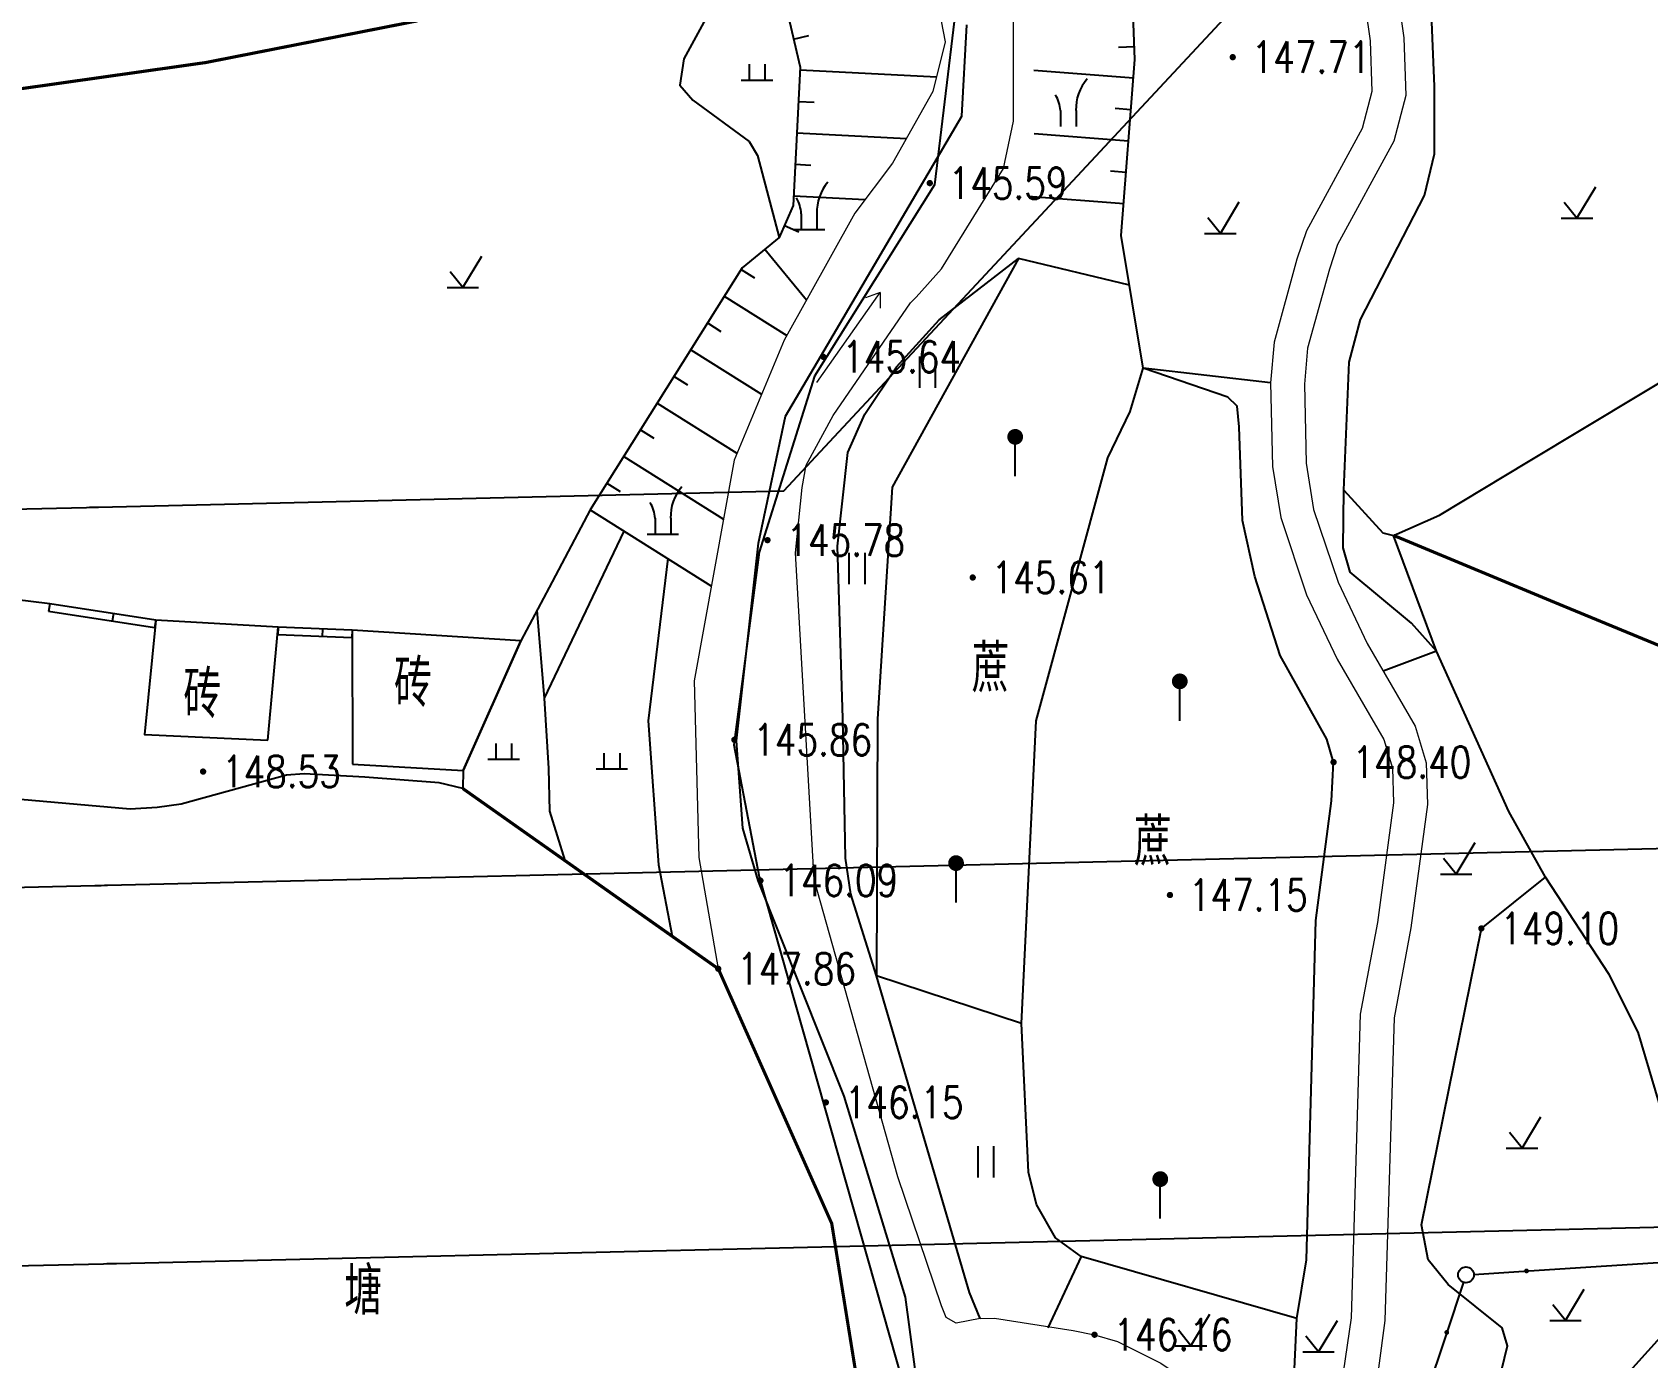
# Model space of a CAD drawing. Extents: x 529262 to 576451, y 2694391 to 2717535.
# Drawn here: x 567214 to 567265.2, y 2709079.2 to 2709121.3 of the extents above; entities that cross this region are included whole.
import ezdxf
from ezdxf.enums import TextEntityAlignment as Align
from ezdxf.xclip import XClip

# ---------------------------------------------------------------- set-up
doc = ezdxf.new("R2010")
doc.units = 0
doc.header["$XCLIPFRAME"] = 0
for name, color, linetype in [('DMTZ', 8, 'Continuous'), ('GCD', 8, 'Continuous'), ('GXYZ', 8, 'Continuous'), ('JMD', 8, 'Continuous'), ('PP-COM', 7, 'Continuous'), ('RD-中线', 40, 'Continuous'), ('RD-红线', 7, 'Continuous'), ('ZBTZ', 8, 'Continuous'), ('ZJ', 7, 'Continuous'), ('污水管径标注_W10-', 202, 'Continuous')]:
    doc.layers.add(name, color=color, linetype=linetype)
doc.layers.add('SXSS', color=5, linetype='Continuous', lineweight=0)
doc.styles.add('HZ', font='rs.shx', dxfattribs={"width": 0.8, "bigfont": 'hztxt.shx'})
doc.linetypes.add('10421', pattern='A,2,[150,AAA.SHX,S=0.5,R=0,X=0,Y=0.5],1e-11', length=2)
doc.linetypes.add('10422', pattern='A,0.75,[150,AAA.SHX,S=0.5,R=0,X=0,Y=0.5],1.5,[177,AAA.SHX,S=1,R=0,X=0,Y=0.4],0.75', length=3)
doc.linetypes.add('1161', pattern='A,0,[149,AAA.SHX,S=0.15,R=0,X=0,Y=0],-1.6', length=1.6)
doc.linetypes.add('445', pattern='A,8,-0.5,[147,AAA.SHX,S=1,R=0,X=0,Y=0],-1.5', length=10)
doc.linetypes.add('8462', pattern='A,2,[157,AAA.SHX,S=1,R=0,X=0,Y=0.5],1e-09', length=2)

# ---------------------------------------------------------------- blocks, each defined once
blk = doc.blocks.new('A$C19FD0107')
at = {"layer": 'RD-中线', "color": 8, "linetype": 'Continuous', "flags": 128}
for points in [[(-3924.204, 14701.033), (-3893.099, 14701.145, 0.004683), (-3889.353, 14701.193), (-3782.028, 14703.589, 0.000332), (-3781.629, 14703.598), (-3619.447, 14707.431, -0.006741), (-3614.055, 14707.485), (-3485.741, 14707.057, -0.035566), (-3464.488, 14705.472), (-3325.95, 14685.165, -0.015566), (-3307.565, 14681.883, 0.009233), (-3276.978, 14676.022), (-3080.162, 14637.603)], [(-4490.734, 14139.438, 0), (-4490.29, 14139.417)], [(-3818.251, 14086.168, 0), (-3817.74, 14086.169)]]:
    blk.add_lwpolyline(points, format="xyb", dxfattribs=at)
at = {"layer": 'RD-红线', "color": 8}
blk.add_lwpolyline([(-3760.163, 14716.109), (-3740.657, 14737.033, 0.420928)], format="xyb", dxfattribs=at)
at = {"layer": 'RD-红线', "color": 8, "linetype": 'Continuous', "flags": 128}
for points in [[(-3886.495, 14713.26), (-3782.296, 14715.586, 0.000332), (-3781.913, 14715.595), (-3760.163, 14716.109)], [(-3873.088, 14689.553), (-3781.76, 14691.592, 0.000332), (-3781.346, 14691.602), (-3616.629, 14695.494), (-3599.992, 14695.438)]]:
    blk.add_lwpolyline(points, format="xyb", dxfattribs=at)
blk = doc.blocks.new('gc121')
at = {"color": 8}
for p, q in [((-0.5, -1), (-0.5, 1)), ((0.5, -1), (0.5, 1))]:
    blk.add_line(p, q, dxfattribs=at)
blk = doc.blocks.new('gc013c')
at = {"linetype": 'Continuous'}
blk.add_line((0.5, 0), (4, 0), dxfattribs=at)
at = {"linetype": 'Continuous', "const_width": 0.15, "flags": 128}
blk.add_lwpolyline([(3.775, 0, 1), (3.925, 0, 1)], format="xyb", close=True, dxfattribs=at)
blk = doc.blocks.new('gc170')
at = {"color": 8, "linetype": 'Continuous'}
blk.add_circle((0, 0), 0.5, dxfattribs=at)
blk = doc.blocks.new('gc119')
at = {"color": 8}
for p, q in [((-1, 0), (1, 0)), ((-0.5, 1), (-0.5, 0)), ((0.5, 1), (0.5, 0))]:
    blk.add_line(p, q, dxfattribs=at)
blk = doc.blocks.new('gc210')
at = {"color": 8}
for p, q in [((-1, 0), (1, 0)), ((-0.5, 1), (-0.5, 0)), ((0.5, 1), (0.5, 0))]:
    blk.add_line(p, q, dxfattribs=at)
for centre, radius, start, end in [((3.4, 1.11), 2.91, 139.3312, 182.0887), ((-2.94, 0.81), 2.45, 4.3743, 29.0242)]:
    blk.add_arc(centre, radius, start, end, dxfattribs=at)
blk = doc.blocks.new('gc165')
at = {"color": 8}
blk.add_line((0, 0), (0, 2), dxfattribs=at)
at = {"color": 8, "const_width": 0.5}
blk.add_lwpolyline([(-0.25, 2.5, 1), (0.25, 2.5, 1)], format="xyb", close=True, dxfattribs=at)
blk = doc.blocks.new('gc086')
at = {"color": 8}
for p, q in [((0, 0), (7, 0)), ((7, 0), (6.18, 0.57)), ((7, 0), (6.18, -0.57))]:
    blk.add_line(p, q, dxfattribs=at)
blk = doc.blocks.new('gc246')
at = {"color": 8}
for p, q in [((-0.5, 1), (-0.5, 0)), ((0.5, 1), (0.5, 0))]:
    blk.add_line(p, q, dxfattribs=at)
for centre, radius, start, end in [((3.4, 1.11), 2.91, 139.3312, 182.0887), ((-2.94, 0.81), 2.45, 4.3743, 29.0242)]:
    blk.add_arc(centre, radius, start, end, dxfattribs=at)
blk = doc.blocks.new('gc123')
at = {"color": 8}
for p, q in [((0, 0), (1.2, 2)), ((-1, 0), (1, 0)), ((0, 0), (-0.8, 1))]:
    blk.add_line(p, q, dxfattribs=at)
blk = doc.blocks.new('GC200')
at = {"linetype": 'Continuous', "const_width": 0.2, "flags": 128}
blk.add_lwpolyline([(-0.1, 0, 1), (0.1, 0, 1)], format="xyb", close=True, dxfattribs=at)

msp = doc.modelspace()

# ---------------------------------------------------------------- linework, layer by layer
at = {"color": 8, "linetype": 'Continuous', "flags": 128}
msp.add_lwpolyline([(567225.525, 2709192.763), (567243.596, 2709124.599), (567242.612, 2709116.417), (567238.804, 2709110.346), (567237.048, 2709104.767), (567236.235, 2709098.653), (567237.048, 2709094.463), (567242.57, 2709075.026), (567243.469, 2709054.455), (567245.168, 2709048.136), (567246.302, 2709044.472), (567248.453, 2709042.586), (567255.247, 2709037.98), (567256.794, 2709033.04)], dxfattribs=at)
at = {"layer": 'DMTZ', "linetype": 'Continuous'}
for p, q in [((567238.137, 2709121.043, 148.204), (567238.623, 2709121.157, 148.204)), ((567248.95, 2709120.799, 147.858), (567248.451, 2709120.78, 147.858)), ((567248.95, 2709120.799, 147.858), (567248.451, 2709120.78, 147.858)), ((567238.29, 2709119.069, 148.204), (567238.79, 2709119.043, 148.204)), ((567248.843, 2709118.804, 147.858), (567248.344, 2709118.843, 147.858)), ((567248.843, 2709118.804, 147.858), (567248.344, 2709118.843, 147.858)), ((567238.189, 2709117.071, 148.204), (567238.688, 2709117.046, 148.204)), ((567248.689, 2709116.81, 147.858), (567248.19, 2709116.849, 147.858)), ((567248.689, 2709116.81, 147.858), (567248.19, 2709116.849, 147.858)), ((567237.845, 2709115.131, 148.204), (567238.303, 2709114.93, 148.204)), ((567236.47, 2709113.731, 148.204), (567236.894, 2709113.465, 148.204)), ((567235.406, 2709112.038, 148.204), (567235.829, 2709111.772, 148.204)), ((567234.341, 2709110.345, 148.204), (567234.765, 2709110.079, 148.204)), ((567233.277, 2709108.652, 148.204), (567233.7, 2709108.386, 148.204)), ((567232.212, 2709106.959, 148.204), (567232.635, 2709106.692, 148.204))]:
    msp.add_line(p, q, dxfattribs=at)
at = {"layer": 'DMTZ'}
for p, q in [((567238.341, 2709120.067, 148.204), (567242.675, 2709119.848, 148.204)), ((567248.92, 2709119.801, 147.858), (567245.759, 2709120.045, 147.858)), ((567248.92, 2709119.801, 147.858), (567245.759, 2709120.045, 147.858)), ((567238.24, 2709118.07, 148.204), (567241.719, 2709117.894, 148.204)), ((567248.766, 2709117.807, 147.858), (567245.766, 2709118.039, 147.858)), ((567248.766, 2709117.807, 147.858), (567245.766, 2709118.039, 147.858)), ((567238.138, 2709116.073, 148.204), (567240.405, 2709115.958, 148.204)), ((567248.612, 2709115.813, 147.858), (567245.582, 2709116.047, 147.858)), ((567248.612, 2709115.813, 147.858), (567245.582, 2709116.047, 147.858)), ((567237.227, 2709114.38, 148.204), (567238.548, 2709112.768, 148.204)), ((567235.938, 2709112.884, 148.204), (567237.921, 2709111.637, 148.204)), ((567234.874, 2709111.191, 148.204), (567237.122, 2709109.777, 148.204)), ((567233.809, 2709109.498, 148.204), (567236.339, 2709107.908, 148.204)), ((567232.744, 2709107.805, 148.204), (567235.91, 2709105.815, 148.204)), ((567231.68, 2709106.112, 148.204), (567235.528, 2709103.692, 148.204))]:
    msp.add_line(p, q, dxfattribs=at)
at = {"layer": 'DMTZ', "linetype": '10421', "flags": 128}
for points, elevation in [([(567256.13, 2709043.929), (567256.095, 2709045.046), (567257.716, 2709051.422), (567258.635, 2709063.536), (567260.225, 2709070.589), (567260.028, 2709072.764), (567260.498, 2709073.973), (567260.916, 2709074.616), (567266.127, 2709080.389), (567266.389, 2709081.388), (567266.466, 2709083.059), (567266.293, 2709084.331), (567265.726, 2709086.912), (567264.936, 2709089.535), (567264.015, 2709091.372), (567261.999, 2709094.454), (567260.831, 2709096.538), (567258.536, 2709101.625), (567257.747, 2709102.519), (567255.797, 2709104.131), (567255.573, 2709104.902), (567255.602, 2709106.735), (567255.765, 2709110.796), (567256.128, 2709112.144), (567258.156, 2709116.082), (567258.478, 2709117.405), (567258.48, 2709119.536), (567258.294, 2709123.894), (567257.742, 2709131.122), (567258.03, 2709140.215), (567258.211, 2709141.85), (567258.62, 2709142.489), (567258.903, 2709142.691), (567260.128, 2709143.09), (567262.565, 2709143.485), (567264.27, 2709143.324), (567267.59, 2709142.562), (567270.346, 2709141.543), (567282.141, 2709137.256), (567284.271, 2709136.863), (567290.328, 2709137.287), (567292.825, 2709137.736)], 149.685), ([(567255.602, 2709106.735), (567256.841, 2709105.377), (567257.176, 2709105.3), (567258.634, 2709105.942), (567261.459, 2709107.639), (567270.294, 2709112.957), (567271.931, 2709114.461), (567274.895, 2709118.038), (567277.959, 2709122.338), (567280.441, 2709124.964), (567282.34, 2709126.394), (567284.55, 2709127.04), (567286.87, 2709127.278), (567294.666, 2709127.383)], 150.301), ([(567236.163, 2709123.197), (567236.163, 2709123.197), (567236.163, 2709123.197), (567234.652, 2709120.414), (567234.531, 2709119.586), (567234.94, 2709119.107), (567236.721, 2709117.791), (567236.991, 2709117.353), (567237.678, 2709114.749)], 147.699), ([(567254.108, 2709080.454), (567247.261, 2709082.424), (567246.445, 2709083.014), (567245.844, 2709084.078), (567245.587, 2709085.103), (567245.371, 2709089.814), (567245.838, 2709099.416), (567248.108, 2709107.764), (567248.816, 2709109.225), (567249.234, 2709110.607), (567248.535, 2709114.816)], 147.324), ([(567240.763, 2709091.33), (567239.95, 2709093.917), (567239.788, 2709095.057), (567239.703, 2709099.491), (567239.527, 2709104.953), (567239.853, 2709107.933), (567240.393, 2709109.141), (567241.398, 2709110.643), (567242.76, 2709112.138), (567245.275, 2709114.084)], 145.764), ([(567253.883, 2709075.665), (567254.108, 2709080.454), (567254.418, 2709082.321), (567254.713, 2709093.078), (567255.203, 2709096.877), (567255.273, 2709098.105), (567255.064, 2709098.83), (567253.582, 2709101.488), (567252.775, 2709103.995), (567252.387, 2709105.774), (567252.273, 2709108.742), (567252.213, 2709109.403), (567251.919, 2709109.689), (567249.234, 2709110.607)], 148.426), ([(567231.68, 2709106.112), (567230.374, 2709103.648), (567229.476, 2709101.952)], 148.204), ([(567232.753, 2709105.437), (567230.218, 2709100.134)], 147.852), ([(567234.145, 2709104.562), (567233.525, 2709099.418), (567233.844, 2709094.846), (567234.281, 2709092.584)], 147.852), ([(567229.989, 2709102.921), (567230.218, 2709100.134), (567230.354, 2709097.906), (567230.389, 2709096.553), (567230.878, 2709094.984)], 147.852), ([(567260.028, 2709072.764), (567259.065, 2709075.073), (567259.004, 2709075.698), (567259.181, 2709076.556), (567260.6, 2709078.802), (567260.793, 2709079.586), (567260.623, 2709080.16), (567258.911, 2709081.538), (567258.275, 2709082.317), (567258.063, 2709083.432), (567259.963, 2709092.831)], 149.101), ([(567244.055, 2709080.456), (567243.723, 2709081.282), (567240.763, 2709091.33), (567240.763, 2709091.33)], 145.764)]:
    msp.add_lwpolyline(points, dxfattribs=dict(at, elevation=elevation))
at = {"layer": 'DMTZ', "linetype": 'Continuous', "flags": 128}
for points, elevation in [([(567248.535, 2709114.816), (567248.966, 2709120.393), (567248.719, 2709126.961), (567248.795, 2709128.244), (567249.586, 2709130.426), (567249.776, 2709131.512), (567249.775, 2709134.313), (567249.122, 2709138.521), (567248.147, 2709142.482)], 147.858), ([(567236.163, 2709123.197), (567236.391, 2709122.901), (567238.007, 2709121.597), (567238.345, 2709120.154), (567238.123, 2709115.762), (567237.678, 2709114.749), (567236.508, 2709113.79), (567231.68, 2709106.112)], 148.204)]:
    msp.add_lwpolyline(points, dxfattribs=dict(at, elevation=elevation))
at = {"layer": 'DMTZ', "linetype": '10422', "flags": 128}
for points, elevation in [([(567229.476, 2709101.952), (567227.65, 2709097.837), (567227.635, 2709097.271)], 147.852), ([(567227.635, 2709097.271), (567226.89, 2709097.445), (567224.531, 2709097.629), (567222.602, 2709097.736), (567222.039, 2709097.696), (567218.697, 2709096.776), (567217.939, 2709096.666), (567217.08, 2709096.612), (567212.628, 2709097.007), (567212.488, 2709096.637), (567212.026, 2709085.503), (567212.337, 2709084.18), (567211.732, 2709073.341), (567217.105, 2709072.32), (567218.7, 2709075.668), (567219.025, 2709075.681), (567220.548, 2709074.695), (567223.245, 2709073.397), (567227.863, 2709069.04), (567230.857, 2709067.299), (567233.845, 2709065.253), (567235.326, 2709064.282)], 147.806)]:
    msp.add_lwpolyline(points, dxfattribs=dict(at, elevation=elevation))
at = {"layer": 'GXYZ', "linetype": 'Continuous'}
for p, q in [((567261.47, 2709081.97), (567306.659, 2709084.902)), ((567258.841, 2709079.944), (567244.021, 2709035.601))]:
    msp.add_line(p, q, dxfattribs=at)
at = {"layer": 'JMD', "linetype": 'Continuous'}
for p, q in [((567214.527, 2709103.133), (567214.489, 2709102.886)), ((567216.548, 2709102.821), (567216.51, 2709102.574)), ((567217.896, 2709102.613), (567217.858, 2709102.366)), ((567221.776, 2709102.391), (567221.766, 2709102.141)), ((567223.185, 2709102.334), (567223.175, 2709102.084)), ((567224.125, 2709102.296), (567224.115, 2709102.046))]:
    msp.add_line(p, q, dxfattribs=at)
at = {"layer": 'JMD', "linetype": '445', "elevation": 147.983, "flags": 128}
msp.add_lwpolyline([(567214.527, 2709103.133), (567202.71, 2709104.582)], dxfattribs=at)
at = {"layer": 'JMD', "linetype": 'Continuous', "flags": 128}
for points in [[(567217.858, 2709102.366), (567214.489, 2709102.886)], [(567217.896, 2709102.613), (567214.527, 2709103.133)], [(567224.125, 2709102.296), (567221.776, 2709102.391)], [(567224.115, 2709102.046), (567221.766, 2709102.141)]]:
    msp.add_lwpolyline(points, dxfattribs=at)
for points, elevation in [([(567221.451, 2709098.805), (567221.776, 2709102.391), (567217.896, 2709102.613), (567217.541, 2709098.987)], 148.5), ([(567224.139, 2709098.044), (567227.65, 2709097.837), (567229.476, 2709101.952), (567224.125, 2709102.296)], 148.537)]:
    msp.add_lwpolyline(points, close=True, dxfattribs=dict(at, elevation=elevation))
at = {"layer": 'SXSS', "color": 8, "linetype": 'Continuous', "flags": 128}
for points, elevation in [([(567256.882, 2709125.439), (567257.508, 2709121.081), (567257.57, 2709119.255), (567257.188, 2709117.804), (567255.398, 2709114.529), (567255.14, 2709113.749), (567254.446, 2709111.242), (567254.348, 2709110.101), (567254.402, 2709107.587), (567254.64, 2709106.122), (567255.415, 2709103.817), (567256.336, 2709101.875), (567257.862, 2709099.252), (567258.208, 2709098.087), (567258.254, 2709096.765), (567257.729, 2709092.849), (567257.191, 2709089.991), (567256.905, 2709080.39), (567256.058, 2709074.029), (567255.02, 2709062.184)], 148.405), ([(567255.813, 2709125.324), (567256.437, 2709120.986), (567256.491, 2709119.376), (567256.182, 2709118.204), (567254.409, 2709114.959), (567254.112, 2709114.061), (567253.384, 2709111.433), (567253.273, 2709110.135), (567253.33, 2709107.488), (567253.594, 2709105.863), (567254.417, 2709103.414), (567255.385, 2709101.374), (567256.868, 2709098.823), (567257.139, 2709097.913), (567257.177, 2709096.818), (567256.668, 2709093.02), (567256.12, 2709090.107), (567255.833, 2709080.477), (567255.018, 2709074.919)], 148.405), ([(567244.055, 2709080.456), (567244.513, 2709080.464), (567247.012, 2709080.08), (567247.687, 2709079.942), (567248.411, 2709079.722), (567249.788, 2709079.036), (567250.851, 2709078.33), (567252.273, 2709076.967), (567253.353, 2709076.014), (567255.018, 2709074.919)], 145.764)]:
    msp.add_lwpolyline(points, dxfattribs=dict(at, elevation=elevation))
for points in [[(567242.679, 2709122.328), (567242.949, 2709120.959), (567242.559, 2709119.38), (567241.277, 2709117.11), (567240.078, 2709115.525), (567237.839, 2709111.489), (567236.247, 2709107.69), (567234.985, 2709100.681), (567235.125, 2709095.084), (567235.746, 2709091.551)], [(567244.055, 2709080.456), (567243.297, 2709080.311), (567242.982, 2709080.487), (567242.834, 2709080.858), (567241.447, 2709084.949), (567238.79, 2709094.382), (567238.194, 2709104.751), (567238.409, 2709106.821), (567238.54, 2709107.525), (567239.388, 2709109.098), (567241.843, 2709112.678), (567242.022, 2709112.857), (567242.829, 2709113.753), (567244.803, 2709116.937), (567245.116, 2709118.441), (567245.116, 2709121.636)]]:
    msp.add_lwpolyline(points, dxfattribs=at)
at = {"layer": 'SXSS', "color": 8, "linetype": '8462', "const_width": 0.1, "elevation": 147.852, "flags": 128}
msp.add_lwpolyline([(567227.635, 2709097.271), (567235.746, 2709091.551), (567239.346, 2709083.472), (567240.705, 2709075.047), (567240.959, 2709065.239), (567241.57, 2709055.267), (567241.691, 2709050.711)], dxfattribs=at)
at = {"layer": 'ZBTZ', "linetype": 'Continuous', "const_width": 0.1, "flags": 128}
for points, elevation in [([(567187.834, 2709107.926), (567189.484, 2709113.633), (567190.267, 2709117.527), (567191.196, 2709118.823), (567192.084, 2709119.333), (567193.331, 2709119.785), (567195.068, 2709119.989), (567203.85, 2709119.075), (567207.767, 2709119.038), (567212.258, 2709119.277), (567219.481, 2709120.3), (567226.14, 2709121.611), (567227.881, 2709122.09), (567231.453, 2709123.351), (567235.737, 2709125.815)], 148.109), ([(567257.176, 2709105.3), (567262.417, 2709103.121), (567291.086, 2709091.29)], 150.301)]:
    msp.add_lwpolyline(points, dxfattribs=dict(at, elevation=elevation))
at = {"layer": 'ZBTZ', "linetype": '1161', "flags": 128}
for points, elevation in [([(567248.797, 2709113.236), (567245.275, 2709114.084), (567241.26, 2709106.834), (567240.803, 2709099.482), (567240.763, 2709091.33)], 145.456), ([(567253.273, 2709110.135), (567249.234, 2709110.607)], 148.538), ([(567258.536, 2709101.625), (567257.176, 2709105.3)], 150.333), ([(567258.536, 2709101.625), (567256.851, 2709100.99)], 150.333), ([(567259.963, 2709092.831), (567261.999, 2709094.454)], 149.101), ([(567245.371, 2709089.814), (567240.763, 2709091.33)], 147.073), ([(567247.261, 2709082.424), (567246.203, 2709080.163)], 147.181)]:
    msp.add_lwpolyline(points, dxfattribs=dict(at, elevation=elevation))
at = {"layer": '污水管径标注_W10-'}
msp.add_lwpolyline([(567255.091, 2709020.304), (567255.019, 2709025.315), (567256.908, 2709033.068), (567256.528, 2709036.744), (567254.964, 2709038.315), (567248.806, 2709042.731), (567246.296, 2709045.245), (567244.92, 2709048.481), (567244.196, 2709051.442), (567243.655, 2709055.052), (567242.813, 2709069.77), (567242.515, 2709074.978), (567241.691, 2709081.138), (567239.737, 2709087.507), (567237.01, 2709094.347), (567236.523, 2709096.016), (567236.325, 2709098.787), (567237.021, 2709105.053), (567237.88, 2709109.084), (567238.999, 2709110.987), (567242.301, 2709116.6), (567243.475, 2709118.595), (567243.637, 2709121.499)], dxfattribs=at)

# ---------------------------------------------------------------- block references
at = {"layer": 'GCD', "linetype": 'Continuous'}
ref = msp.add_blockref('GC200', (567252.073, 2709120.47, 147.71), dxfattribs=dict(at, xscale=0.5, yscale=0.5, zscale=0.5))
ref.add_attrib('height', '147.71', dxfattribs={"linetype": 'Continuous', "height": 1, "style": 'HZ', "width": 0.8}).set_placement((567252.673, 2709120.47, 147.71), align=Align.MIDDLE_LEFT)
ref = msp.add_blockref('GC200', (567242.458, 2709116.475, 145.59), dxfattribs=dict(at, xscale=0.5, yscale=0.5, zscale=0.5))
ref.add_attrib('height', '145.59', dxfattribs={"linetype": 'Continuous', "height": 1, "style": 'HZ', "width": 0.8}).set_placement((567243.058, 2709116.475, 145.59), align=Align.MIDDLE_LEFT)
ref = msp.add_blockref('GC200', (567239.08, 2709110.965, 145.64), dxfattribs=dict(at, xscale=0.5, yscale=0.5, zscale=0.5))
ref.add_attrib('height', '145.64', dxfattribs={"linetype": 'Continuous', "height": 1, "style": 'HZ', "width": 0.8}).set_placement((567239.68, 2709110.965, 145.64), align=Align.MIDDLE_LEFT)
ref = msp.add_blockref('GC200', (567237.308, 2709105.148, 145.78), dxfattribs=dict(at, xscale=0.5, yscale=0.5, zscale=0.5))
ref.add_attrib('height', '145.78', dxfattribs={"linetype": 'Continuous', "height": 1, "style": 'HZ', "width": 0.8}).set_placement((567237.908, 2709105.148, 145.78), align=Align.MIDDLE_LEFT)
ref = msp.add_blockref('GC200', (567243.821, 2709103.963, 145.61), dxfattribs=dict(at, xscale=0.5, yscale=0.5, zscale=0.5))
ref.add_attrib('height', '145.61', dxfattribs={"linetype": 'Continuous', "height": 1, "style": 'HZ', "width": 0.8}).set_placement((567244.421, 2709103.963, 145.61), align=Align.MIDDLE_LEFT)
ref = msp.add_blockref('GC200', (567236.256, 2709098.814, 145.86), dxfattribs=dict(at, xscale=0.5, yscale=0.5, zscale=0.5))
ref.add_attrib('height', '145.86', dxfattribs={"linetype": 'Continuous', "height": 1, "style": 'HZ', "width": 0.8}).set_placement((567236.856, 2709098.814, 145.86), align=Align.MIDDLE_LEFT)
ref = msp.add_blockref('GC200', (567219.397, 2709097.807, 148.532), dxfattribs=dict(at, xscale=0.5, yscale=0.5, zscale=0.5))
ref.add_attrib('height', '148.53', dxfattribs={"linetype": 'Continuous', "height": 1, "style": 'HZ', "width": 0.8}).set_placement((567219.997, 2709097.807, 148.532), align=Align.MIDDLE_LEFT)
ref = msp.add_blockref('GC200', (567255.273, 2709098.105, 148.395), dxfattribs=dict(at, xscale=0.5, yscale=0.5, zscale=0.5))
ref.add_attrib('height', '148.40', dxfattribs={"linetype": 'Continuous', "height": 1, "style": 'HZ', "width": 0.8}).set_placement((567255.873, 2709098.105, 148.395), align=Align.MIDDLE_LEFT)
ref = msp.add_blockref('GC200', (567237.084, 2709094.349, 146.09), dxfattribs=dict(at, xscale=0.5, yscale=0.5, zscale=0.5))
ref.add_attrib('height', '146.09', dxfattribs={"linetype": 'Continuous', "height": 1, "style": 'HZ', "width": 0.8}).set_placement((567237.684, 2709094.349, 146.09), align=Align.MIDDLE_LEFT)
ref = msp.add_blockref('GC200', (567250.08, 2709093.891, 147.15), dxfattribs=dict(at, xscale=0.5, yscale=0.5, zscale=0.5))
ref.add_attrib('height', '147.15', dxfattribs={"linetype": 'Continuous', "height": 1, "style": 'HZ', "width": 0.8}).set_placement((567250.68, 2709093.891, 147.15), align=Align.MIDDLE_LEFT)
ref = msp.add_blockref('GC200', (567259.963, 2709092.831, 149.101), dxfattribs=dict(at, xscale=0.5, yscale=0.5, zscale=0.5))
ref.add_attrib('height', '149.10', dxfattribs={"linetype": 'Continuous', "height": 1, "style": 'HZ', "width": 0.8}).set_placement((567260.563, 2709092.831, 149.101), align=Align.MIDDLE_LEFT)
ref = msp.add_blockref('GC200', (567235.746, 2709091.551, 147.859), dxfattribs=dict(at, xscale=0.5, yscale=0.5, zscale=0.5))
ref.add_attrib('height', '147.86', dxfattribs={"linetype": 'Continuous', "height": 1, "style": 'HZ', "width": 0.8}).set_placement((567236.346, 2709091.551, 147.859), align=Align.MIDDLE_LEFT)
ref = msp.add_blockref('GC200', (567239.16, 2709087.312, 146.15), dxfattribs=dict(at, xscale=0.5, yscale=0.5, zscale=0.5))
ref.add_attrib('height', '146.15', dxfattribs={"linetype": 'Continuous', "height": 1, "style": 'HZ', "width": 0.8}).set_placement((567239.76, 2709087.312, 146.15), align=Align.MIDDLE_LEFT)
ref = msp.add_blockref('GC200', (567247.687, 2709079.942, 146.156), dxfattribs=dict(at, xscale=0.5, yscale=0.5, zscale=0.5))
ref.add_attrib('height', '146.16', dxfattribs={"linetype": 'Continuous', "height": 1, "style": 'HZ', "width": 0.8}).set_placement((567248.287, 2709079.942, 146.156), align=Align.MIDDLE_LEFT)
at = {"layer": 'GXYZ', "linetype": 'Continuous', "xscale": 0.5, "yscale": 0.5, "zscale": 0.5}
msp.add_blockref('gc170', (567259.475, 2709081.841), dxfattribs=at)
at = {"layer": 'GXYZ', "linetype": 'Continuous'}
for xscale, yscale, zscale, rotation in [(0.4999999999817429, 0.4999999999817429, 0.4999999999817429, 3.711221108678316), (0.5000000002097242, 0.5000000002097242, 0.5000000002097242, 251.5197140596163)]:
    msp.add_blockref('gc013c', (567259.475, 2709081.841), dxfattribs=dict(at, xscale=xscale, yscale=yscale, zscale=zscale, rotation=rotation))
at = {"layer": 'PP-COM'}
ref = msp.add_blockref('A$C19FD0107', (570997.993, 2694390.603), dxfattribs=at)
XClip(ref).set_block_clipping_path([(-9366.4383134884, 14428.6043910822), (-3328.4480743363, 17452.7484863754)])
at = {"layer": 'SXSS', "color": 8, "linetype": 'Continuous', "xscale": 0.4999999999196888, "yscale": 0.4999999999196888, "zscale": 0.4999999999196888, "rotation": 54.90924866850882}
msp.add_blockref('gc086', (567238.876, 2709110.145), dxfattribs=at)
at = {"layer": 'ZBTZ', "linetype": 'Continuous', "xscale": 0.5, "yscale": 0.5, "zscale": 0.5}
for name, p in [('gc119', (567236.977, 2709119.745, 149.7)), ('gc246', (567246.852, 2709118.275)), ('gc210', (567238.629, 2709115.005)), ('gc121', (567242.394, 2709110.478)), ('gc210', (567233.988, 2709105.341)), ('gc121', (567240.154, 2709104.249)), ('gc119', (567228.935, 2709098.197)), ('gc119', (567232.367, 2709097.891)), ('gc121', (567244.243, 2709085.426, -149.415))]:
    msp.add_blockref(name, p, dxfattribs=at)
at = {"layer": 'ZBTZ', "linetype": 'Continuous', "xscale": 0.5, "yscale": 0.5}
for name, p in [('gc123', (567262.996, 2709115.36, 149.7)), ('gc123', (567251.682, 2709114.877, 149.7)), ('gc123', (567227.641, 2709113.16, 149.7)), ('gc165', (567245.169, 2709107.175)), ('gc165', (567250.393, 2709099.419)), ('gc165', (567243.292, 2709093.653)), ('gc123', (567259.165, 2709094.552, 149.7)), ('gc123', (567261.255, 2709085.856, 149.7)), ('gc165', (567249.772, 2709083.628)), ('gc123', (567262.631, 2709080.388, 149.7)), ('gc123', (567250.748, 2709079.589, 149.7)), ('gc123', (567254.794, 2709079.396, 149.7))]:
    msp.add_blockref(name, p, dxfattribs=at)

# ---------------------------------------------------------------- texts
at = {"layer": 'JMD', "linetype": 'Continuous', "style": 'HZ', "width": 0.8}
for p in [(567226.656, 2709100.612), (567219.971, 2709100.26)]:
    msp.add_text('砖', height=1.5, dxfattribs=at).set_placement(p, align=Align.MIDDLE_RIGHT)
at = {"layer": 'SXSS', "color": 8, "linetype": '10421', "style": 'HZ', "width": 0.8}
msp.add_text('塘', height=1.5, dxfattribs=at).set_placement((567224.479, 2709081.418), align=Align.MIDDLE)
at = {"layer": 'ZJ', "color": 8, "linetype": 'Continuous', "style": 'HZ', "width": 0.8}
for p in [(567244.388, 2709101.152), (567249.537, 2709095.652)]:
    msp.add_text('蔗', height=1.5, dxfattribs=at).set_placement(p, align=Align.MIDDLE)

doc.saveas('drawing.dxf')
